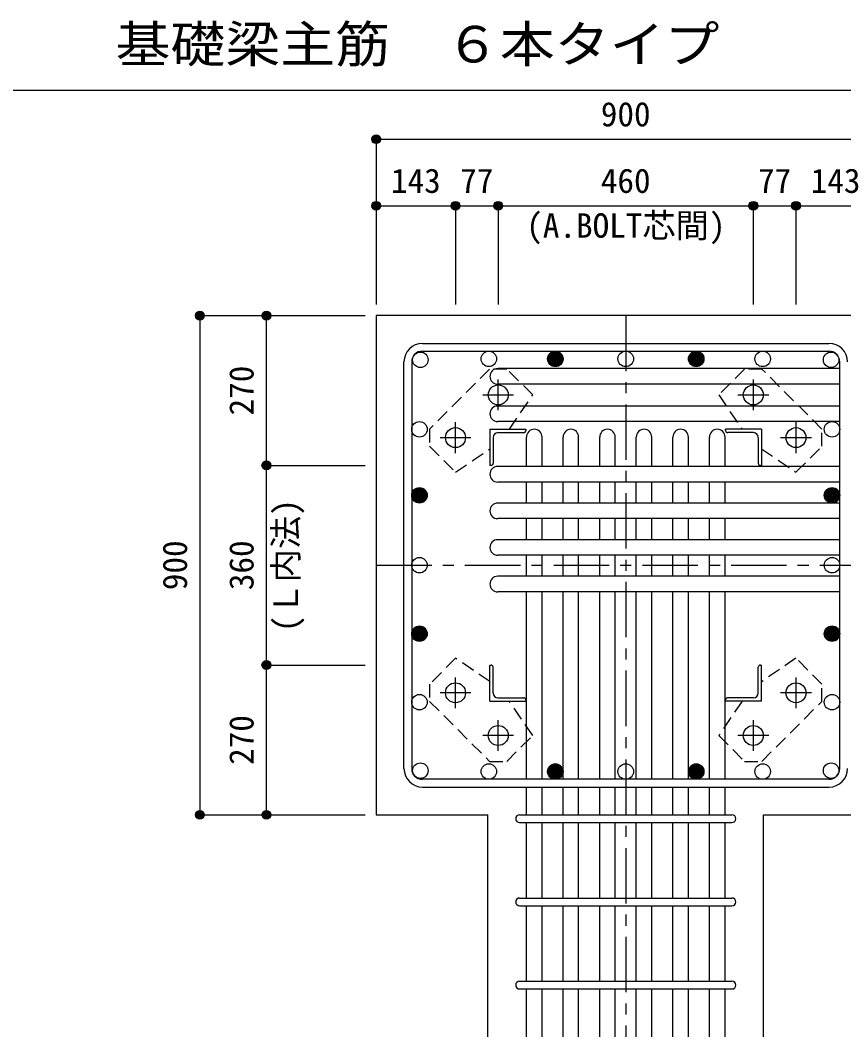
# Model space of a CAD drawing. Units: millimetres at full size, sheet at 1:20. Extents: x -3982 to 3969, y -2797 to 2801.
# Drawn here: x -724 to 761, y -1855 to -22 of the extents above; entities that cross this region are included whole.
import ezdxf
from ezdxf.enums import TextEntityAlignment as Align

# ---------------------------------------------------------------- set-up
doc = ezdxf.new("R2010")
doc.units = ezdxf.units.MM
doc.header["$LTSCALE"] = 20
doc.header["$PDMODE"] = 32
doc.header["$PDSIZE"] = 10
doc.linetypes.add('CHAIN1', pattern=[8, 5, -1, 1, -1])
doc.linetypes.add('DASHED1', pattern=[1.8, 1.2, -0.6])
for name, color, linetype in [('6-1_躯体線', 2, 'Continuous'), ('6-2_A.Bolt_', 4, 'Continuous'), ('6-3_柱型主筋', 4, 'Continuous'), ('6-4_フープ', 7, 'Continuous'), ('6-5_梁主筋', 7, 'Continuous'), ('6-6_S.T.P.', 7, 'Continuous'), ('6-7_文字', 7, 'Continuous'), ('6-9_プレート', 4, 'DASHED1'), ('6-D_寸法', 4, 'Continuous'), ('F-0_枠', 6, 'Continuous')]:
    doc.layers.add(name, color=color, linetype=linetype)
doc.styles.add('ＭＳ ゴシック', font='')
doc.styles.get('ＭＳ ゴシック').set_extended_font_data('MS Gothic')

msp = doc.modelspace()

# ---------------------------------------------------------------- linework, layer by layer
at = {"layer": '6-1_躯体線'}
for p, q in [((1218.29, -554.67), (-81.71, -554.67)), ((-81.71, -554.67), (-81.71, -1454.67)), ((-81.71, -1454.67), (119.79, -1454.67)), ((119.79, -1854.67), (119.79, -1454.67))]:
    msp.add_line(p, q, dxfattribs=at)
msp.add_lwpolyline([(616.79, -1854.67), (616.79, -1454.67), (818.29, -1454.67)], dxfattribs=at)
at = {"layer": '6-2_A.Bolt_', "linetype": 'CHAIN1'}
for p, q in [((138.29, -725.37), (138.29, -669.87)), ((598.29, -669.87), (598.29, -725.37)), ((110.49, -697.67), (165.99, -697.67)), ((570.59, -697.67), (626.09, -697.67)), ((61.29, -802.37), (61.29, -746.87)), ((675.29, -746.87), (675.29, -802.37)), ((33.49, -774.67), (88.99, -774.67)), ((647.59, -774.67), (703.09, -774.67)), ((61.29, -1262.47), (61.29, -1206.97)), ((675.29, -1206.97), (675.29, -1262.47)), ((88.99, -1234.67), (33.49, -1234.67)), ((703.09, -1234.67), (647.59, -1234.67)), ((138.29, -1339.47), (138.29, -1283.97)), ((598.29, -1283.97), (598.29, -1339.47)), ((165.99, -1311.67), (110.49, -1311.67)), ((626.09, -1311.67), (570.59, -1311.67))]:
    msp.add_line(p, q, dxfattribs=at)
at = {"layer": '6-2_A.Bolt_'}
for p, q in [((123.29, -759.67), (188.29, -759.67)), ((123.29, -759.67), (123.29, -824.67)), ((137.79, -765.67), (184.29, -765.67)), ((188.29, -759.67), (188.29, -761.67)), ((613.29, -759.67), (548.29, -759.67)), ((548.29, -761.67), (548.29, -759.67)), ((598.79, -765.67), (552.29, -765.67)), ((613.29, -759.67), (613.29, -824.67)), ((129.29, -774.17), (129.29, -820.67)), ((607.29, -774.17), (607.29, -820.67)), ((125.29, -824.67), (123.29, -824.67)), ((613.29, -824.67), (611.29, -824.67)), ((123.29, -1184.67), (125.29, -1184.67)), ((123.29, -1249.67), (123.29, -1184.67)), ((129.29, -1235.17), (129.29, -1188.67)), ((607.29, -1235.17), (607.29, -1188.67)), ((611.29, -1184.67), (613.29, -1184.67)), ((613.29, -1249.67), (613.29, -1184.67)), ((137.79, -1243.67), (184.29, -1243.67)), ((598.79, -1243.67), (552.29, -1243.67)), ((123.29, -1249.67), (188.29, -1249.67)), ((188.29, -1247.67), (188.29, -1249.67)), ((548.29, -1249.67), (548.29, -1247.67)), ((613.29, -1249.67), (548.29, -1249.67))]:
    msp.add_line(p, q, dxfattribs=at)
at = {"layer": '6-2_A.Bolt_', "color": 3}
for centre in [(138.29, -697.67), (598.29, -697.67), (61.29, -774.67), (675.29, -774.67), (61.29, -1234.67), (675.29, -1234.67), (138.29, -1311.67), (598.29, -1311.67)]:
    msp.add_circle(centre, 18, dxfattribs=at)
at = {"layer": '6-2_A.Bolt_'}
for centre, radius, start, end in [((137.79, -774.17), 8.5, 90, 180), ((184.29, -761.67), 4, 270, 0), ((552.29, -761.67), 4, 180, 270), ((598.79, -774.17), 8.5, 0, 90), ((125.29, -820.67), 4, 270, 0), ((611.29, -820.67), 4, 180, 270), ((125.29, -1188.67), 4, 0, 90), ((611.29, -1188.67), 4, 90, 180), ((137.79, -1235.17), 8.5, 180, 270), ((184.29, -1247.67), 4, 0, 90), ((552.29, -1247.67), 4, 90, 180), ((598.79, -1235.17), 8.5, 270, 0)]:
    msp.add_arc(centre, radius, start, end, dxfattribs=at)
at = {"layer": '6-3_柱型主筋', "color": 3}
for centre in [(-2.1, -634.28), (121.36, -632.67), (241.29, -632.67), (368.29, -632.67), (495.29, -632.67), (615.22, -632.67), (738.68, -634.28), (-3.71, -759.67), (740.29, -759.67), (-3.71, -878.67), (740.29, -878.67), (-3.71, -1004.67), (740.29, -1004.67), (-3.71, -1128.13), (740.29, -1128.13), (-3.71, -1251.6), (740.29, -1251.6), (-2.1, -1375.06), (121.36, -1376.67), (241.29, -1376.67), (368.29, -1376.67), (495.29, -1376.67), (615.22, -1376.67), (738.68, -1375.06)]:
    msp.add_circle(centre, 14, dxfattribs=at)
at = {"layer": '6-3_柱型主筋'}
for centre, radius in [((241.29, -632.67), 14), ((241.29, -632.67), 12.6), ((241.29, -632.67), 11.2), ((241.29, -632.67), 9.8), ((495.29, -632.67), 14), ((495.29, -632.67), 12.6), ((495.29, -632.67), 11.2), ((495.29, -632.67), 9.8), ((241.29, -632.67), 8.4), ((241.29, -632.67), 7), ((241.29, -632.67), 5.6), ((241.29, -632.67), 4.2), ((241.29, -632.67), 2.8), ((241.29, -632.67), 1.4), ((495.29, -632.67), 8.4), ((495.29, -632.67), 7), ((495.29, -632.67), 5.6), ((495.29, -632.67), 4.2), ((495.29, -632.67), 2.8), ((495.29, -632.67), 1.4), ((-3.71, -878.67), 14), ((-3.71, -878.67), 12.6), ((-3.71, -878.67), 11.2), ((-3.71, -878.67), 9.8), ((-3.71, -878.67), 8.4), ((-3.71, -878.67), 7), ((-3.71, -878.67), 5.6), ((-3.71, -878.67), 4.2), ((-3.71, -878.67), 2.8), ((-3.71, -878.67), 1.4), ((740.29, -878.67), 14), ((740.29, -878.67), 12.6), ((740.29, -878.67), 11.2), ((740.29, -878.67), 9.8), ((740.29, -878.67), 8.4), ((740.29, -878.67), 7), ((740.29, -878.67), 5.6), ((740.29, -878.67), 4.2), ((740.29, -878.67), 2.8), ((740.29, -878.67), 1.4), ((-3.71, -1128.13), 14), ((-3.71, -1128.13), 12.6), ((-3.71, -1128.13), 11.2), ((740.29, -1128.13), 14), ((740.29, -1128.13), 12.6), ((740.29, -1128.13), 11.2), ((-3.71, -1128.13), 9.8), ((-3.71, -1128.13), 8.4), ((-3.71, -1128.13), 7), ((-3.71, -1128.13), 5.6), ((-3.71, -1128.13), 4.2), ((-3.71, -1128.13), 2.8), ((-3.71, -1128.13), 1.4), ((740.29, -1128.13), 9.8), ((740.29, -1128.13), 8.4), ((740.29, -1128.13), 7), ((740.29, -1128.13), 5.6), ((740.29, -1128.13), 4.2), ((740.29, -1128.13), 2.8), ((740.29, -1128.13), 1.4), ((241.29, -1376.67), 14), ((241.29, -1376.67), 12.6), ((241.29, -1376.67), 11.2), ((241.29, -1376.67), 9.8), ((241.29, -1376.67), 8.4), ((241.29, -1376.67), 7), ((241.29, -1376.67), 5.6), ((241.29, -1376.67), 4.2), ((241.29, -1376.67), 2.8), ((495.29, -1376.67), 14), ((495.29, -1376.67), 12.6), ((495.29, -1376.67), 11.2), ((495.29, -1376.67), 9.8), ((495.29, -1376.67), 8.4), ((495.29, -1376.67), 7), ((495.29, -1376.67), 5.6), ((495.29, -1376.67), 4.2), ((495.29, -1376.67), 2.8), ((241.29, -1376.67), 1.4), ((495.29, -1376.67), 1.4)]:
    msp.add_circle(centre, radius, dxfattribs=at)
at = {"layer": '6-4_フープ'}
for p, q in [((1.79, -604.67), (734.79, -604.67)), ((1.79, -618.67), (734.79, -618.67)), ((-31.71, -1371.17), (-31.71, -638.17)), ((-17.71, -638.17), (-17.71, -1371.17)), ((754.29, -1371.17), (754.29, -638.17)), ((734.79, -1390.67), (1.79, -1390.67)), ((1.79, -1404.67), (734.79, -1404.67))]:
    msp.add_line(p, q, dxfattribs=at)
for centre, radius, start, end in [((1.79, -638.17), 33.5, 90, 180), ((734.79, -638.17), 33.5, 0, 90), ((1.79, -638.17), 19.5, 90, 180), ((734.79, -638.17), 19.5, 0, 90), ((1.79, -1371.17), 33.5, 180, 270), ((1.79, -1371.17), 19.5, 180, 270), ((734.79, -1371.17), 33.5, 270, 0), ((734.79, -1371.17), 19.5, 270, 0)]:
    msp.add_arc(centre, radius, start, end, dxfattribs=at)
at = {"layer": '6-5_梁主筋'}
for p, q in [((754.29, -650.28), (137.29, -650.28)), ((754.29, -678.28), (137.29, -678.28)), ((754.29, -717.67), (137.29, -717.67)), ((754.29, -745.67), (137.29, -745.67)), ((189.29, -826.67), (189.29, -773.67)), ((217.29, -826.67), (217.29, -773.67)), ((255.29, -826.67), (255.29, -773.67)), ((283.29, -826.67), (283.29, -773.67)), ((321.29, -826.67), (321.29, -773.67)), ((349.29, -826.67), (349.29, -773.67)), ((387.29, -826.67), (387.29, -773.67)), ((415.29, -826.67), (415.29, -773.67)), ((453.29, -826.67), (453.29, -773.67)), ((481.29, -826.67), (481.29, -773.67)), ((519.29, -826.67), (519.29, -773.67)), ((547.29, -826.67), (547.29, -773.67)), ((754.29, -826.67), (137.29, -826.67)), ((754.29, -854.67), (137.29, -854.67)), ((189.29, -892.67), (189.29, -854.67)), ((217.29, -892.67), (217.29, -854.67)), ((255.29, -892.67), (255.29, -854.67)), ((283.29, -892.67), (283.29, -854.67)), ((321.29, -892.67), (321.29, -854.67)), ((349.29, -892.67), (349.29, -854.67)), ((387.29, -892.67), (387.29, -854.67)), ((415.29, -892.67), (415.29, -854.67)), ((453.29, -892.67), (453.29, -854.67)), ((481.29, -892.67), (481.29, -854.67)), ((519.29, -892.67), (519.29, -854.67)), ((547.29, -892.67), (547.29, -854.67)), ((754.29, -892.67), (137.29, -892.67)), ((754.29, -920.67), (137.29, -920.67)), ((189.29, -958.67), (189.29, -920.67)), ((217.29, -958.67), (217.29, -920.67)), ((255.29, -958.67), (255.29, -920.67)), ((283.29, -958.67), (283.29, -920.67)), ((321.29, -958.67), (321.29, -920.67)), ((349.29, -958.67), (349.29, -920.67)), ((387.29, -958.67), (387.29, -920.67)), ((415.29, -958.67), (415.29, -920.67)), ((453.29, -958.67), (453.29, -920.67)), ((481.29, -958.67), (481.29, -920.67)), ((519.29, -958.67), (519.29, -920.67)), ((547.29, -958.67), (547.29, -920.67)), ((754.29, -958.67), (137.29, -958.67)), ((754.29, -986.67), (137.29, -986.67)), ((189.29, -1024.67), (189.29, -986.67)), ((217.29, -1024.67), (217.29, -986.67)), ((255.29, -1024.67), (255.29, -986.67)), ((283.29, -1024.67), (283.29, -986.67)), ((321.29, -1024.67), (321.29, -986.67)), ((349.29, -1024.67), (349.29, -986.67)), ((387.29, -1024.67), (387.29, -986.67)), ((415.29, -1024.67), (415.29, -986.67)), ((453.29, -1024.67), (453.29, -986.67)), ((481.29, -1024.67), (481.29, -986.67)), ((519.29, -1024.67), (519.29, -986.67)), ((547.29, -1024.67), (547.29, -986.67)), ((754.29, -1024.67), (137.29, -1024.67)), ((754.29, -1052.67), (137.29, -1052.67)), ((189.29, -1090.67), (189.29, -1052.67)), ((217.29, -1090.67), (217.29, -1052.67)), ((255.29, -1090.67), (255.29, -1052.67)), ((283.29, -1090.67), (283.29, -1052.67)), ((321.29, -1090.67), (321.29, -1052.67)), ((349.29, -1090.67), (349.29, -1052.67)), ((387.29, -1090.67), (387.29, -1052.67)), ((415.29, -1090.67), (415.29, -1052.67)), ((453.29, -1090.67), (453.29, -1052.67)), ((481.29, -1090.67), (481.29, -1052.67)), ((519.29, -1090.67), (519.29, -1052.67)), ((547.29, -1090.67), (547.29, -1052.67)), ((189.29, -1390.67), (189.29, -1083.67)), ((217.29, -1390.67), (217.29, -1083.67)), ((255.29, -1390.67), (255.29, -1083.67)), ((283.29, -1390.67), (283.29, -1083.67)), ((321.29, -1390.67), (321.29, -1083.67)), ((349.29, -1390.67), (349.29, -1083.67)), ((387.29, -1390.67), (387.29, -1083.67)), ((415.29, -1390.67), (415.29, -1083.67)), ((453.29, -1390.67), (453.29, -1083.67)), ((481.29, -1390.67), (481.29, -1083.67)), ((519.29, -1390.67), (519.29, -1083.67)), ((547.29, -1390.67), (547.29, -1083.67)), ((189.29, -1454.67), (189.29, -1404.67)), ((217.29, -1454.67), (217.29, -1404.67)), ((255.29, -1454.67), (255.29, -1404.67)), ((283.29, -1454.67), (283.29, -1404.67)), ((321.29, -1454.67), (321.29, -1404.67)), ((349.29, -1454.67), (349.29, -1404.67)), ((387.29, -1454.67), (387.29, -1404.67)), ((415.29, -1454.67), (415.29, -1404.67)), ((453.29, -1454.67), (453.29, -1404.67)), ((481.29, -1454.67), (481.29, -1404.67)), ((519.29, -1454.67), (519.29, -1404.67)), ((547.29, -1454.67), (547.29, -1404.67)), ((189.29, -1604.67), (189.29, -1468.67)), ((217.29, -1604.67), (217.29, -1468.67)), ((255.29, -1604.67), (255.29, -1468.67)), ((283.29, -1604.67), (283.29, -1468.67)), ((321.29, -1604.67), (321.29, -1468.67)), ((349.29, -1604.67), (349.29, -1468.67)), ((387.29, -1604.67), (387.29, -1468.67)), ((415.29, -1604.67), (415.29, -1468.67)), ((453.29, -1604.67), (453.29, -1468.67)), ((481.29, -1604.67), (481.29, -1468.67)), ((519.29, -1604.67), (519.29, -1468.67)), ((547.29, -1604.67), (547.29, -1468.67)), ((189.29, -1754.67), (189.29, -1618.67)), ((217.29, -1754.67), (217.29, -1618.67)), ((255.29, -1754.67), (255.29, -1618.67)), ((283.29, -1754.67), (283.29, -1618.67)), ((321.29, -1754.67), (321.29, -1618.67)), ((349.29, -1754.67), (349.29, -1618.67)), ((387.29, -1754.67), (387.29, -1618.67)), ((415.29, -1754.67), (415.29, -1618.67)), ((453.29, -1754.67), (453.29, -1618.67)), ((481.29, -1754.67), (481.29, -1618.67)), ((519.29, -1754.67), (519.29, -1618.67)), ((547.29, -1754.67), (547.29, -1618.67)), ((189.29, -1854.67), (189.29, -1768.67)), ((217.29, -1854.67), (217.29, -1768.67)), ((255.29, -1854.67), (255.29, -1768.67)), ((283.29, -1854.67), (283.29, -1768.67)), ((321.29, -1854.67), (321.29, -1768.67)), ((349.29, -1854.67), (349.29, -1768.67)), ((387.29, -1854.67), (387.29, -1768.67)), ((415.29, -1854.67), (415.29, -1768.67)), ((453.29, -1854.67), (453.29, -1768.67)), ((481.29, -1854.67), (481.29, -1768.67)), ((519.29, -1854.67), (519.29, -1768.67)), ((547.29, -1854.67), (547.29, -1768.67))]:
    msp.add_line(p, q, dxfattribs=at)
for centre, start, end in [((137.29, -664.28), 90, 270), ((137.29, -731.67), 90, 270), ((203.29, -773.67), 0, 180), ((269.29, -773.67), 0, 180), ((335.29, -773.67), 0, 180), ((401.29, -773.67), 0, 180), ((467.29, -773.67), 0, 180), ((533.29, -773.67), 0, 180), ((137.29, -840.67), 90, 270), ((137.29, -906.67), 90, 270), ((137.29, -972.67), 90, 270), ((137.29, -1038.67), 90, 270)]:
    msp.add_arc(centre, 14, start, end, dxfattribs=at)
at = {"layer": '6-6_S.T.P.'}
for p, q in [((176.79, -1454.67), (559.79, -1454.67)), ((176.79, -1468.67), (559.79, -1468.67)), ((176.79, -1604.67), (559.79, -1604.67)), ((176.79, -1618.67), (559.79, -1618.67)), ((176.79, -1754.67), (559.79, -1754.67)), ((176.79, -1768.67), (559.79, -1768.67))]:
    msp.add_line(p, q, dxfattribs=at)
for centre, start, end in [((176.79, -1461.67), 90, 270), ((176.79, -1461.67), 90, 270), ((176.79, -1461.67), 90, 270), ((176.79, -1461.67), 90, 270), ((559.79, -1461.67), 270, 90), ((559.79, -1461.67), 270, 90), ((559.79, -1461.67), 270, 90), ((559.79, -1461.67), 270, 90), ((176.79, -1611.67), 90, 270), ((559.79, -1611.67), 270, 90), ((176.79, -1761.67), 90, 270), ((559.79, -1761.67), 270, 90)]:
    msp.add_arc(centre, 7, start, end, dxfattribs=at)
at = {"layer": '6-9_プレート'}
for p, q in [((122.79, -650.97), (14.59, -759.17)), ((153.89, -650.97), (122.79, -650.97)), ((721.99, -759.17), (613.79, -650.97)), ((721.99, -790.27), (721.99, -759.17)), ((14.59, -1219.07), (14.59, -1250.17)), ((14.59, -1250.17), (122.79, -1358.37)), ((613.79, -1358.37), (721.99, -1250.17)), ((582.69, -1358.37), (613.79, -1358.37))]:
    msp.add_line(p, q, dxfattribs=at)
for points in [[(158.39, -759.67), (200.59, -697.67), (153.89, -650.97)], [(613.79, -650.97), (582.69, -650.97), (535.99, -697.67), (578.29, -759.67)], [(14.59, -759.17), (14.59, -790.27), (61.29, -836.97), (123.29, -794.67)], [(613.29, -794.77), (675.29, -836.97), (721.99, -790.27)], [(123.29, -1214.57), (61.29, -1172.37), (14.59, -1219.07)], [(721.99, -1250.17), (721.99, -1219.07), (675.29, -1172.37), (613.29, -1214.67)], [(122.79, -1358.37), (153.89, -1358.37), (200.59, -1311.67), (158.29, -1249.67)], [(578.19, -1249.67), (535.99, -1311.67), (582.69, -1358.37)]]:
    msp.add_lwpolyline(points, dxfattribs=at)
at = {"layer": '6-D_寸法'}
for p, q in [((-81.71, -236.65), (-81.71, -356.65)), ((-81.71, -236.65), (818.29, -236.65)), ((-81.71, -236.65), (-81.71, -356.65)), ((-81.71, -356.65), (61.29, -356.65)), ((-81.71, -356.65), (-81.71, -534.67)), ((61.29, -356.65), (61.29, -534.67)), ((61.29, -356.65), (138.29, -356.65)), ((138.29, -356.65), (138.29, -534.67)), ((138.29, -356.65), (598.29, -356.65)), ((598.29, -356.65), (598.29, -534.67)), ((598.29, -356.65), (675.29, -356.65)), ((675.29, -356.65), (675.29, -534.67)), ((-399.74, -554.67), (-399.74, -1454.67)), ((-399.74, -554.67), (-279.74, -554.67)), ((-279.74, -554.67), (-101.71, -554.67)), ((-279.74, -1184.67), (-279.74, -824.67)), ((-279.74, -824.67), (-101.71, -824.67)), ((-279.74, -1454.67), (-279.74, -1184.67)), ((-279.74, -1184.67), (-101.71, -1184.67)), ((-399.74, -1454.67), (-279.74, -1454.67)), ((-279.74, -1454.67), (-101.71, -1454.67))]:
    msp.add_line(p, q, dxfattribs=at)
at = {"layer": '6-D_寸法', "linetype": 'CHAIN1'}
for p, q in [((368.29, -554.67), (368.29, -1854.67)), ((-81.71, -1004.67), (818.29, -1004.67))]:
    msp.add_line(p, q, dxfattribs=at)
at = {"layer": '6-D_寸法'}
for points in [[(675.29, -356.65), (818.29, -356.65), (818.29, -534.67)], [(-399.74, -554.67), (-279.74, -554.67), (-101.71, -554.67)], [(-279.74, -824.67), (-279.74, -554.67), (-101.71, -554.67)]]:
    msp.add_lwpolyline(points, dxfattribs=at)
for centre, radius in [((-81.71, -236.65), 8), ((-81.71, -236.65), 7.2), ((-81.71, -236.65), 6.4), ((-81.71, -236.65), 5.6), ((-81.71, -236.65), 4.8), ((-81.71, -236.65), 4), ((-81.71, -236.65), 3.2), ((-81.71, -236.65), 2.4), ((-81.71, -236.65), 1.6), ((-81.71, -236.65), 0.8), ((-81.71, -356.65), 8), ((-81.71, -356.65), 7.2), ((-81.71, -356.65), 6.4), ((-81.71, -356.65), 5.6), ((-81.71, -356.65), 4.8), ((-81.71, -356.65), 4), ((-81.71, -356.65), 3.2), ((-81.71, -356.65), 2.4), ((-81.71, -356.65), 1.6), ((-81.71, -356.65), 0.8), ((61.29, -356.65), 8), ((61.29, -356.65), 7.2), ((61.29, -356.65), 6.4), ((61.29, -356.65), 5.6), ((61.29, -356.65), 4.8), ((61.29, -356.65), 4), ((61.29, -356.65), 3.2), ((61.29, -356.65), 2.4), ((61.29, -356.65), 1.6), ((61.29, -356.65), 0.8), ((138.29, -356.65), 8), ((138.29, -356.65), 7.2), ((138.29, -356.65), 6.4), ((138.29, -356.65), 5.6), ((138.29, -356.65), 4.8), ((138.29, -356.65), 4), ((138.29, -356.65), 3.2), ((138.29, -356.65), 2.4), ((138.29, -356.65), 1.6), ((138.29, -356.65), 0.8), ((598.29, -356.65), 8), ((598.29, -356.65), 7.2), ((598.29, -356.65), 6.4), ((598.29, -356.65), 5.6), ((598.29, -356.65), 4.8), ((598.29, -356.65), 4), ((598.29, -356.65), 3.2), ((598.29, -356.65), 2.4), ((598.29, -356.65), 1.6), ((598.29, -356.65), 0.8), ((675.29, -356.65), 8), ((675.29, -356.65), 7.2), ((675.29, -356.65), 6.4), ((675.29, -356.65), 5.6), ((675.29, -356.65), 4.8), ((675.29, -356.65), 4), ((675.29, -356.65), 3.2), ((675.29, -356.65), 2.4), ((675.29, -356.65), 1.6), ((675.29, -356.65), 0.8), ((-399.74, -554.67), 8), ((-399.74, -554.67), 7.2), ((-399.74, -554.67), 6.4), ((-399.74, -554.67), 5.6), ((-279.74, -554.67), 8), ((-279.74, -554.67), 7.2), ((-279.74, -554.67), 6.4), ((-279.74, -554.67), 5.6), ((-399.74, -554.67), 4.8), ((-399.74, -554.67), 4), ((-399.74, -554.67), 3.2), ((-399.74, -554.67), 2.4), ((-399.74, -554.67), 1.6), ((-399.74, -554.67), 0.8), ((-279.74, -554.67), 4.8), ((-279.74, -554.67), 4), ((-279.74, -554.67), 3.2), ((-279.74, -554.67), 2.4), ((-279.74, -554.67), 1.6), ((-279.74, -554.67), 0.8), ((-279.74, -824.67), 8), ((-279.74, -824.67), 7.2), ((-279.74, -824.67), 6.4), ((-279.74, -824.67), 5.6), ((-279.74, -824.67), 4.8), ((-279.74, -824.67), 4), ((-279.74, -824.67), 3.2), ((-279.74, -824.67), 2.4), ((-279.74, -824.67), 1.6), ((-279.74, -824.67), 0.8), ((-279.74, -1184.67), 8), ((-279.74, -1184.67), 7.2), ((-279.74, -1184.67), 6.4), ((-279.74, -1184.67), 5.6), ((-279.74, -1184.67), 4.8), ((-279.74, -1184.67), 4), ((-279.74, -1184.67), 3.2), ((-279.74, -1184.67), 2.4), ((-279.74, -1184.67), 1.6), ((-279.74, -1184.67), 0.8), ((-399.74, -1454.67), 8), ((-399.74, -1454.67), 7.2), ((-279.74, -1454.67), 8), ((-279.74, -1454.67), 7.2), ((-399.74, -1454.67), 6.4), ((-399.74, -1454.67), 5.6), ((-399.74, -1454.67), 4.8), ((-399.74, -1454.67), 4), ((-399.74, -1454.67), 3.2), ((-399.74, -1454.67), 2.4), ((-399.74, -1454.67), 1.6), ((-399.74, -1454.67), 0.8), ((-279.74, -1454.67), 6.4), ((-279.74, -1454.67), 5.6), ((-279.74, -1454.67), 4.8), ((-279.74, -1454.67), 4), ((-279.74, -1454.67), 3.2), ((-279.74, -1454.67), 2.4), ((-279.74, -1454.67), 1.6), ((-279.74, -1454.67), 0.8)]:
    msp.add_circle(centre, radius, dxfattribs=at)
at = {"layer": '6-D_寸法', "color": 7}
for p in [(-81.71, -236.65), (-81.71, -356.65), (-81.71, -356.65), (61.29, -356.65), (61.29, -356.65), (138.29, -356.65), (138.29, -356.65), (598.29, -356.65), (598.29, -356.65), (675.29, -356.65), (675.29, -356.65), (-399.74, -554.67), (-279.74, -554.67), (-279.74, -824.67), (-279.74, -1184.67), (-399.74, -1454.67), (-279.74, -1454.67)]:
    msp.add_point(p, dxfattribs=at)
at = {"layer": 'F-0_枠', "color": 2}
msp.add_line((-3981.92, -148.03), (2482.4, -148.03), dxfattribs=at)

# ---------------------------------------------------------------- texts
at = {"layer": '6-7_文字', "color": 2, "style": 'ＭＳ ゴシック', "width": 1.1}
msp.add_text('\u3000\u3000基礎梁主筋\u3000６本タイプ', height=65.98, dxfattribs=at).set_placement((-749.76, -118.03), align=Align.BOTTOM_LEFT)
at = {"layer": '6-7_文字', "color": 4, "style": 'ＭＳ ゴシック'}
msp.add_text('(A.BOLT芯間)', height=43.99, dxfattribs=at).set_placement((188.82, -427.42), align=Align.BOTTOM_LEFT)
at = {"layer": '6-D_寸法', "style": 'ＭＳ ゴシック'}
for s, p in [('900', (323.29, -226.65)), ('143', (-55.21, -346.65)), ('77', (69.79, -346.65)), ('460', (323.29, -346.65)), ('77', (606.79, -346.65)), ('143', (701.79, -346.65))]:
    msp.add_text(s, height=43.99, dxfattribs=at).set_placement(p, align=Align.BOTTOM_LEFT)
for s, p in [('270', (-289.74, -734.67)), ('(Ｌ内法)', (-209.71, -1125.33)), ('900', (-409.74, -1049.67)), ('360', (-289.74, -1049.67)), ('270', (-289.74, -1364.67))]:
    msp.add_text(s, height=43.99, rotation=90, dxfattribs=at).set_placement(p, align=Align.BOTTOM_LEFT)

doc.saveas('drawing.dxf')
